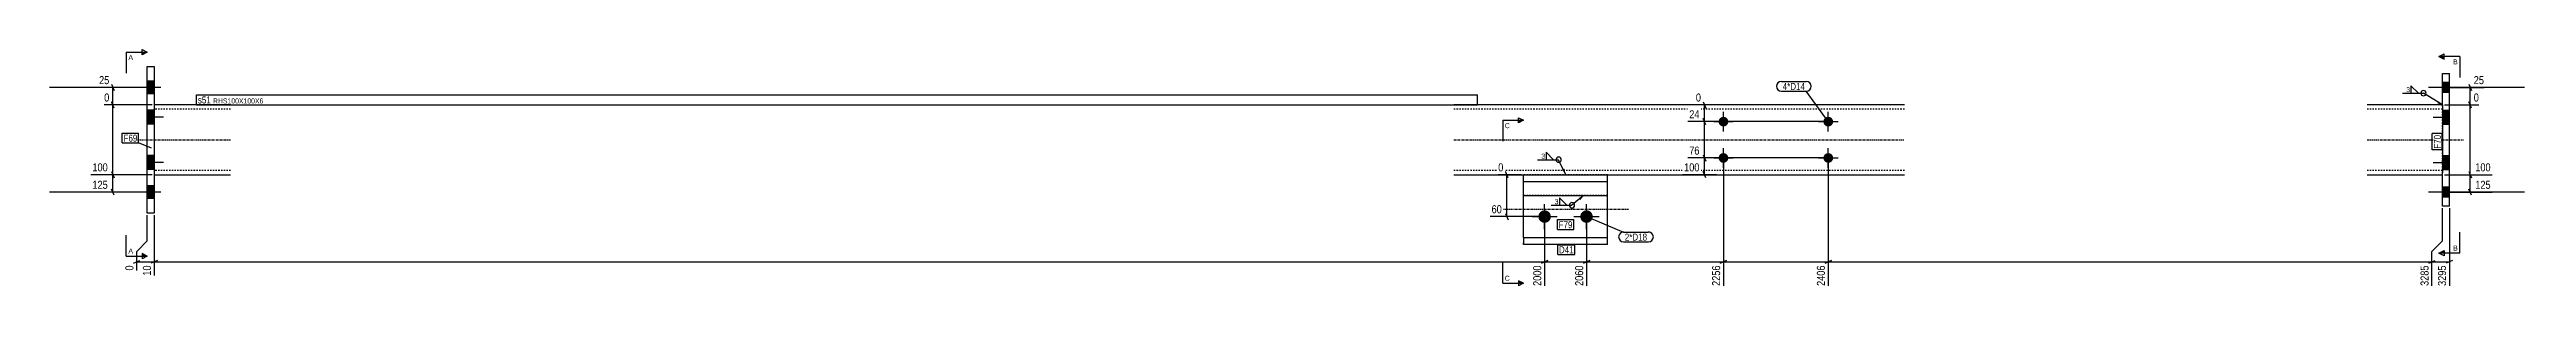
# Model space of a CAD drawing. Header units: millimetres. Extents: x -52 to 38097, y 5 to 918.
# Drawn here: x -52 to 3490, y 5 to 346 of the extents above; entities that cross this region are included whole.
import ezdxf

# ---------------------------------------------------------------- set-up
doc = ezdxf.new("R2010")
doc.units = ezdxf.units.MM
doc.linetypes.add('DXK_LINE_DOT2', pattern=[3.9198, 1.9599, -1.9599])
doc.linetypes.add('DXK_LINE_DOT3', pattern=[5.9187, 2.979, -0.9799, 0.9799, -0.9799])
for name, color, linetype in [('MÅLSÆTNING', 7, 'Continuous'), ('STÅL', 7, 'Continuous'), ('TEKST', 7, 'Continuous')]:
    doc.layers.add(name, color=color, linetype=linetype)
doc.styles.add('Arial', font='ARIAL.TTF', dxfattribs={"height": 0.2})
doc.styles.add('Arial Narrow', font='ARIALN.TTF', dxfattribs={"height": 0.2})

msp = doc.modelspace()

# ---------------------------------------------------------------- hatches: boundary and pattern name
at = {"layer": 'STÅL', "linetype": 'Continuous'}
for points in [[(87.9, 300.6), (87.9, 282.6), (97.9, 282.6), (97.9, 300.6)], [(3372.9, 298.6), (3372.9, 284.6), (3382.9, 284.6), (3382.9, 298.6)], [(3372.9, 298.6), (3372.9, 284.6), (3382.9, 284.6), (3382.9, 298.6)], [(87.9, 259.1), (87.9, 239.1), (97.9, 239.1), (97.9, 259.1)], [(2343.9, 249.6, -1), (2343.9, 235.6, -1)], [(2493.9, 249.6, -1), (2493.9, 235.6, -1)], [(3382.9, 239.1), (3382.9, 259.1), (3372.9, 259.1), (3372.9, 239.1)], [(87.9, 194.1), (87.9, 174.1), (97.9, 174.1), (97.9, 194.1)], [(2343.9, 197.6, -1), (2343.9, 183.6, -1)], [(2493.9, 197.6, -1), (2493.9, 183.6, -1)], [(3382.9, 174.1), (3382.9, 194.1), (3372.9, 194.1), (3372.9, 174.1)], [(87.9, 150.6), (87.9, 132.6), (97.9, 132.6), (97.9, 150.6)], [(3372.9, 148.6), (3372.9, 134.6), (3382.9, 134.6), (3382.9, 148.6)], [(3372.9, 148.6), (3372.9, 134.6), (3382.9, 134.6), (3382.9, 148.6)], [(2078.9, 106.6, -1), (2096.9, 106.6, -1)], [(2138.9, 106.6, -1), (2156.9, 106.6, -1)]]:
    msp.add_hatch(color=96, dxfattribs=at).paths.add_polyline_path(points)
at = {"layer": 'TEKST', "linetype": 'Continuous'}
for points in [[(3367.6, 272.1), (3372.9, 266.6), (3365.6, 268.9)], [(2116.4, 175.1), (2117.9, 167.5), (2113, 173.4)], [(2136.8, 133.2), (2143.8, 136.6), (2139.2, 130.3)]]:
    msp.add_hatch(color=3, dxfattribs=at).paths.add_polyline_path(points)

# ---------------------------------------------------------------- linework, layer by layer
at = {"layer": 'MÅLSÆTNING', "color": 7, "linetype": 'Continuous'}
for p, q in [((94.9, 291.6), (18.9, 291.6)), ((36.8, 296.1), (40.4, 287.1)), ((38.6, 266.6), (38.6, 291.6)), ((94.9, 266.6), (26.2, 266.6)), ((94.9, 266.6), (26.2, 266.6)), ((40.4, 262.1), (36.8, 271.1)), ((40.4, 262.1), (36.8, 271.1)), ((38.6, 166.6), (38.6, 266.6)), ((3375.9, 266.6), (3425.2, 266.6)), ((3414.5, 262.1), (3410.9, 271.1)), ((3412.7, 166.6), (3412.7, 266.6)), ((2490.9, 242.6), (2292.7, 242.6)), ((2318.6, 238.1), (2315, 247.1)), ((2316.8, 190.6), (2316.8, 242.6)), ((2490.9, 190.6), (2292.7, 190.6)), ((2490.9, 190.6), (2292.7, 190.6)), ((2315, 195.1), (2318.6, 186.1)), ((2315, 195.1), (2318.6, 186.1)), ((2316.8, 166.6), (2316.8, 190.6)), ((2343.9, 187.6), (2343.9, 7.3)), ((2343.9, 187.6), (2343.9, 7.3)), ((2493.9, 187.6), (2493.9, 7.3)), ((94.9, 166.6), (7.2, 166.6)), ((94.9, 166.6), (7.2, 166.6)), ((36.8, 171.1), (40.4, 162.1)), ((36.8, 171.1), (40.4, 162.1)), ((40.4, 137.1), (36.8, 146.1)), ((38.6, 141.6), (38.6, 166.6)), ((2054.9, 166.6), (2021.5, 166.6)), ((2035.7, 162.1), (2032.1, 171.1)), ((2033.9, 106.6), (2033.9, 166.6)), ((2333.9, 166.6), (2285.4, 166.6)), ((2318.6, 162.1), (2315, 171.1)), ((3375.9, 166.6), (3444.1, 166.6)), ((3375.9, 166.6), (3444.1, 166.6)), ((3410.9, 171.1), (3414.5, 162.1)), ((3410.9, 171.1), (3414.5, 162.1)), ((3414.5, 137.1), (3410.9, 146.1)), ((3412.7, 141.6), (3412.7, 166.6)), ((94.9, 141.6), (7.2, 141.6)), ((87.9, 71.7), (87.9, 108.6)), ((97.9, 108.6), (97.9, 22)), ((2084.9, 106.6), (2009.8, 106.6)), ((2032.1, 111.1), (2035.7, 102.1)), ((3372.9, 71.7), (3372.9, 118.6)), ((3372.9, 71.7), (3372.9, 118.6)), ((3375.9, 141.6), (3444.1, 141.6)), ((3382.9, 118.6), (3382.9, 7.3)), ((72.9, 56.7), (87.9, 71.7)), ((2087.9, 103.6), (2087.9, 7.3)), ((2087.9, 103.6), (2087.9, 7.3)), ((2147.9, 103.6), (2147.9, 7.3)), ((2147.9, 103.6), (2147.9, 7.3)), ((3357.9, 56.7), (3372.9, 71.7)), ((68.4, 39.9), (77.4, 43.5)), ((72.9, 29.3), (72.9, 56.7)), ((72.9, 41.7), (97.9, 41.7)), ((102.4, 43.5), (93.4, 39.9)), ((2092.4, 43.5), (2083.4, 39.9)), ((2083.4, 39.9), (2092.4, 43.5)), ((2087.9, 41.7), (2147.9, 41.7)), ((2152.4, 43.5), (2143.4, 39.9)), ((2143.4, 39.9), (2152.4, 43.5)), ((2147.9, 41.7), (2343.9, 41.7)), ((2348.4, 43.5), (2339.4, 39.9)), ((2339.4, 39.9), (2348.4, 43.5)), ((2343.9, 41.7), (2493.9, 41.7)), ((2489.4, 39.9), (2498.4, 43.5)), ((3353.4, 39.9), (3362.4, 43.5)), ((3357.9, 7.3), (3357.9, 56.7)), ((3357.9, 41.7), (3382.9, 41.7)), ((3387.4, 43.5), (3378.4, 39.9))]:
    msp.add_line(p, q, dxfattribs=at)
at = {"layer": 'STÅL', "color": 2, "linetype": 'Continuous'}
for p, q in [((87.9, 321.6), (97.9, 321.6)), ((87.9, 111.6), (87.9, 321.6)), ((97.9, 321.6), (97.9, 111.6)), ((3372.9, 264.1), (3372.9, 311.6)), ((3372.9, 311.6), (3382.9, 311.6)), ((3382.9, 121.6), (3382.9, 311.6)), ((207.2, 266.6), (97.9, 266.6)), ((2602.9, 266.6), (1957.9, 266.6)), ((3372.9, 266.6), (3265.4, 266.6)), ((3372.9, 264.1), (3372.9, 263.1)), ((3372.9, 263.1), (3372.9, 254.6)), ((3372.9, 254.6), (3372.9, 169.1)), ((97.9, 166.6), (207.2, 166.6)), ((1957.9, 166.6), (2602.9, 166.6)), ((2057.9, 136.6), (2057.9, 166.6)), ((2177.9, 156.6), (2057.9, 156.6)), ((2177.9, 136.6), (2177.9, 166.6)), ((3265.4, 166.6), (3372.9, 166.6)), ((3372.9, 121.6), (3372.9, 169.1)), ((97.9, 111.6), (87.9, 111.6)), ((2057.9, 136.6), (2057.9, 136.6)), ((2057.9, 136.6), (2177.9, 136.6)), ((2057.9, 76.6), (2057.9, 136.6)), ((2177.9, 136.6), (2177.9, 136.6)), ((2177.9, 76.6), (2177.9, 136.6)), ((3382.9, 121.6), (3372.9, 121.6)), ((2057.9, 76.6), (2057.9, 67)), ((2057.9, 76.6), (2177.9, 76.6)), ((2177.9, 66.6), (2177.9, 76.6)), ((2057.9, 66.6), (2057.9, 67)), ((2177.9, 66.6), (2057.9, 66.6))]:
    msp.add_line(p, q, dxfattribs=at)
at = {"layer": 'STÅL', "color": 96, "linetype": 'Continuous'}
for p, q in [((107.2, 291.6), (-52.1, 291.6)), ((97.9, 300.6), (87.9, 300.6)), ((3490.4, 291.6), (3352.9, 291.6)), ((3490.4, 291.6), (3352.9, 291.6)), ((3382.9, 298.6), (3372.9, 298.6)), ((3382.9, 298.6), (3372.9, 298.6)), ((3382.9, 284.6), (3372.9, 284.6)), ((3382.9, 284.6), (3372.9, 284.6)), ((97.9, 282.6), (87.9, 282.6)), ((97.9, 259.1), (87.9, 259.1)), ((110.9, 249.1), (87.9, 249.1)), ((2343.9, 228.6), (2343.9, 256.6)), ((2493.9, 228.6), (2493.9, 256.6)), ((3359.9, 249.1), (3382.9, 249.1)), ((3372.9, 259.1), (3382.9, 259.1)), ((97.9, 239.1), (87.9, 239.1)), ((2329.9, 242.6), (2357.9, 242.6)), ((2479.9, 242.6), (2507.9, 242.6)), ((3372.9, 239.1), (3382.9, 239.1)), ((97.9, 194.1), (87.9, 194.1)), ((110.9, 184.1), (87.9, 184.1)), ((2329.9, 190.6), (2357.9, 190.6)), ((2343.9, 176.6), (2343.9, 204.6)), ((2479.9, 190.6), (2507.9, 190.6)), ((2493.9, 176.6), (2493.9, 204.6)), ((3359.9, 184.1), (3382.9, 184.1)), ((3372.9, 194.1), (3382.9, 194.1)), ((97.9, 174.1), (87.9, 174.1)), ((97.9, 150.6), (87.9, 150.6)), ((3372.9, 174.1), (3382.9, 174.1)), ((3382.9, 148.6), (3372.9, 148.6)), ((3382.9, 148.6), (3372.9, 148.6)), ((107.2, 141.6), (-52.1, 141.6)), ((97.9, 132.6), (87.9, 132.6)), ((2069.9, 106.6), (2105.9, 106.6)), ((2087.9, 88.6), (2087.9, 124.6)), ((2129.9, 106.6), (2165.9, 106.6)), ((2147.9, 88.6), (2147.9, 124.6)), ((3490.4, 141.6), (3352.9, 141.6)), ((3490.4, 141.6), (3352.9, 141.6)), ((3382.9, 134.6), (3372.9, 134.6)), ((3382.9, 134.6), (3372.9, 134.6))]:
    msp.add_line(p, q, dxfattribs=at)
at = {"layer": 'STÅL', "color": 7, "linetype": 'DXK_LINE_DOT2'}
for p, q in [((97.9, 266.6), (97.9, 166.6)), ((207.2, 260.6), (97.9, 260.6)), ((2602.9, 260.6), (1957.9, 260.6)), ((3372.9, 260.6), (3265.4, 260.6)), ((3372.9, 266.6), (3372.9, 264.1)), ((3372.9, 264.1), (3372.9, 259.2)), ((3372.9, 169.1), (3372.9, 259.2)), ((207.2, 172.6), (97.9, 172.6)), ((2602.9, 172.6), (1957.9, 172.6)), ((2177.9, 166.6), (2057.9, 166.6)), ((3372.9, 172.6), (3265.4, 172.6)), ((3372.9, 167.5), (3372.9, 169.1)), ((3372.9, 166.6), (3372.9, 167.5)), ((2057.9, 76.6), (2057.9, 136.6)), ((2177.9, 136.6), (2057.9, 136.6)), ((2177.9, 76.6), (2177.9, 136.6)), ((2057.9, 76.6), (2057.9, 76.6)), ((2057.9, 76.6), (2177.9, 76.6)), ((2177.9, 76.6), (2177.9, 76.6)), ((2057.9, 67), (2057.9, 70.3))]:
    msp.add_line(p, q, dxfattribs=at)
at = {"layer": 'STÅL', "color": 7, "linetype": 'DXK_LINE_DOT3'}
for p, q in [((67.9, 216.6), (207.2, 216.6)), ((1957.9, 216.6), (2602.9, 216.6)), ((3265.4, 216.6), (3402.9, 216.6)), ((2207.9, 116.6), (2027.9, 116.6))]:
    msp.add_line(p, q, dxfattribs=at)
at = {"layer": 'TEKST', "color": 3, "linetype": 'Continuous'}
for p, q in [((3372.9, 266.6), (3345.9, 283.4)), ((2117.9, 167.5), (2108, 188.1)), ((2143.8, 136.6), (2127.1, 122.8))]:
    msp.add_line(p, q, dxfattribs=at)
for centre in [(3345.9, 283.4), (2108, 188.1), (2127.1, 122.8)]:
    msp.add_arc(centre, 3.75, 270, 90, dxfattribs=at)

# ---------------------------------------------------------------- wipeouts: each hides what was drawn before it
at = {"color": 0, "linetype": 'Continuous'}
for points in [[(67.6, 331), (67.6, 338.5), (60.9, 338.5), (60.9, 331)], [(2038.2, 14.7), (2038.2, 22.2), (2030.9, 22.2), (2030.9, 14.7)]]:
    msp.add_wipeout(points, dxfattribs=at).dxf.layer = 'TEKST'
at = {"color": 0}
for points in [[(2460.6, 288), (2460.6, 298.5), (2428.7, 298.5), (2428.7, 288)], [(3326.2, 284.3), (3326.2, 293), (3320.5, 293), (3320.5, 284.3)], [(2234.7, 72.2), (2234.7, 82.7), (2202.7, 82.7), (2202.7, 72.2)]]:
    msp.add_wipeout(points, dxfattribs=at).dxf.layer = 'TEKST'

# ---------------------------------------------------------------- next in the draw order: hatches: boundary and pattern name
at = {"layer": 'TEKST', "linetype": 'Continuous'}
msp.add_hatch(color=30, dxfattribs=at).paths.add_polyline_path([(80.4, 338.5), (80.4, 342.3), (87.9, 342.3)])

# ---------------------------------------------------------------- next in the draw order: linework, layer by layer
at = {"layer": 'TEKST', "color": 7, "linetype": 'Continuous'}
for p, q in [((57.9, 342.3), (57.9, 312.3)), ((57.9, 342.3), (87.9, 342.3)), ((2027.9, 11), (2027.9, 41))]:
    msp.add_line(p, q, dxfattribs=at)
at = {"layer": 'TEKST', "color": 30, "linetype": 'Continuous'}
for p, q in [((80.4, 338.5), (80.4, 346)), ((80.4, 346), (87.9, 342.3)), ((87.9, 342.3), (80.4, 338.5)), ((2050.4, 14.7), (2050.4, 7.2))]:
    msp.add_line(p, q, dxfattribs=at)
at = {"layer": 'TEKST', "color": 3, "linetype": 'Continuous'}
for p, q in [((3315.8, 283.4), (3345.9, 283.4)), ((3338.5, 283.4), (3327.8, 294.1)), ((3327.8, 294.1), (3327.8, 283.4)), ((3327.8, 283.4), (3338.5, 283.4))]:
    msp.add_line(p, q, dxfattribs=at)
msp.add_arc((3345.9, 283.4), 3.75, 90, 270, dxfattribs=at)

# ---------------------------------------------------------------- next in the draw order: texts
at = {"layer": 'TEKST', "color": 3, "linetype": 'Continuous', "style": 'Arial'}
for s, p in [('A', (60.9, 331)), ('C', (2030.9, 14.7))]:
    msp.add_text(s, height=7.16, dxfattribs=at).set_placement(p)
at = {"layer": 'TEKST', "color": 3, "style": 'Arial Narrow'}
msp.add_text('3', height=7.16, dxfattribs=at).set_placement((3321.1, 284.9))

# ---------------------------------------------------------------- next in the draw order: wipeouts: each hides what was drawn before it
at = {"color": 0, "linetype": 'Continuous'}
for points, layer in [([(35.9, 294), (35.9, 310.8), (16.5, 310.8), (16.5, 294)], 'MÅLSÆTNING'), ([(3427.6, 269), (3427.6, 285.8), (3415.4, 285.8), (3415.4, 269)], 'MÅLSÆTNING'), ([(2311.9, 245), (2311.9, 261.8), (2292.5, 261.8), (2292.5, 245)], 'MÅLSÆTNING'), ([(33.7, 169), (33.7, 185.8), (7, 185.8), (7, 169)], 'MÅLSÆTNING'), ([(2031.2, 169), (2031.2, 185.8), (2019.1, 185.8), (2019.1, 169)], 'MÅLSÆTNING'), ([(2311.9, 193), (2311.9, 209.8), (2292.5, 209.8), (2292.5, 193)], 'MÅLSÆTNING'), ([(3444.4, 169), (3444.4, 185.8), (3417.6, 185.8), (3417.6, 169)], 'MÅLSÆTNING'), ([(2029, 109), (2029, 125.8), (2009.6, 125.8), (2009.6, 109)], 'MÅLSÆTNING'), ([(95.5, 39), (78.7, 39), (78.7, 19.6), (95.5, 19.6)], 'MÅLSÆTNING'), ([(2145.5, 39), (2128.7, 39), (2128.7, 4.9), (2145.5, 4.9)], 'MÅLSÆTNING'), ([(2341.5, 39), (2324.7, 39), (2324.7, 4.9), (2341.5, 4.9)], 'MÅLSÆTNING'), ([(2491.5, 39), (2474.7, 39), (2474.7, 4.9), (2491.5, 4.9)], 'MÅLSÆTNING'), ([(3380.5, 39), (3363.7, 39), (3363.7, 4.9), (3380.5, 4.9)], 'MÅLSÆTNING'), ([(3394.9, 324.7), (3394.9, 332.2), (3388.3, 332.2), (3388.3, 324.7)], 'TEKST'), ([(2038.2, 233.3), (2038.2, 240.8), (2030.9, 240.8), (2030.9, 233.3)], 'TEKST')]:
    msp.add_wipeout(points, dxfattribs=at).dxf.layer = layer
at = {"color": 0}
for points in [[(2460.6, 288), (2460.6, 298.5), (2428.7, 298.5), (2428.7, 288)], [(178.8, 268.7), (178.8, 279.2), (160.3, 279.2), (160.3, 268.7)], [(73.7, 214), (73.7, 224.5), (53.9, 224.5), (53.9, 214)], [(3370.8, 223.6), (3360.3, 223.6), (3360.3, 203.8), (3370.8, 203.8)], [(2088.4, 189), (2088.4, 197.7), (2082.6, 197.7), (2082.6, 189)], [(2107.5, 123.7), (2107.5, 132.4), (2101.7, 132.4), (2101.7, 123.7)], [(2127.9, 89.9), (2127.9, 100.4), (2108, 100.4), (2108, 89.9)], [(2234.7, 72.2), (2234.7, 82.7), (2202.7, 82.7), (2202.7, 72.2)]]:
    msp.add_wipeout(points, dxfattribs=at).dxf.layer = 'TEKST'

# ---------------------------------------------------------------- next in the draw order: hatches: boundary and pattern name
at = {"layer": 'TEKST', "linetype": 'Continuous'}
for points in [[(3375.4, 336), (3375.4, 332.2), (3367.9, 336)], [(2050.4, 240.8), (2050.4, 244.5), (2057.9, 244.5)]]:
    msp.add_hatch(color=30, dxfattribs=at).paths.add_polyline_path(points)

# ---------------------------------------------------------------- next in the draw order: linework, layer by layer
at = {"layer": 'MÅLSÆTNING', "color": 7, "linetype": 'Continuous'}
for p, q in [((3375.9, 291.6), (3432.5, 291.6)), ((3410.9, 296.1), (3414.5, 287.1)), ((3412.7, 266.6), (3412.7, 291.6)), ((2337.8, 266.6), (2304.4, 266.6)), ((2315, 271.1), (2318.6, 262.1)), ((2316.8, 242.6), (2316.8, 266.6)), ((3375.9, 266.6), (3425.2, 266.6)), ((3414.5, 262.1), (3410.9, 271.1)), ((2490.9, 242.6), (2292.7, 242.6)), ((2318.6, 238.1), (2315, 247.1)), ((2493.9, 187.6), (2493.9, 7.3)), ((97.9, 108.6), (97.9, 22)), ((3357.9, 56.7), (3372.9, 71.7)), ((102.4, 43.5), (93.4, 39.9)), ((97.9, 41.7), (2087.9, 41.7)), ((2498.4, 43.5), (2489.4, 39.9)), ((2493.9, 41.7), (3357.9, 41.7)), ((3353.4, 39.9), (3362.4, 43.5)), ((3357.9, 7.3), (3357.9, 56.7))]:
    msp.add_line(p, q, dxfattribs=at)
at = {"layer": 'TEKST', "color": 30, "linetype": 'Continuous'}
for p, q in [((3367.9, 336), (3375.4, 339.7)), ((3367.9, 336), (3375.4, 332.2)), ((3375.4, 332.2), (3375.4, 339.7)), ((2050.4, 240.8), (2050.4, 248.3)), ((2050.4, 248.3), (2057.9, 244.5)), ((2057.9, 244.5), (2050.4, 240.8))]:
    msp.add_line(p, q, dxfattribs=at)
at = {"layer": 'TEKST', "color": 7, "linetype": 'Continuous'}
for p, q in [((3397.9, 336), (3367.9, 336)), ((2426.9, 300.3), (2462.4, 300.3)), ((2426.9, 286.2), (2462.4, 286.2)), ((2493.9, 242.6), (2462.4, 286.2)), ((2027.9, 244.5), (2027.9, 214.5)), ((2027.9, 244.5), (2057.9, 244.5)), ((2147.9, 106.6), (2200.9, 84.5)), ((2200.9, 84.5), (2236.5, 84.5)), ((2200.9, 70.4), (2236.5, 70.4))]:
    msp.add_line(p, q, dxfattribs=at)
at = {"layer": 'TEKST', "color": 3, "linetype": 'Continuous'}
for p, q in [((2077.9, 188.1), (2108, 188.1)), ((2100.6, 188.1), (2089.9, 198.8)), ((2089.9, 198.8), (2089.9, 188.1)), ((2089.9, 188.1), (2100.6, 188.1)), ((2097.1, 122.8), (2127.1, 122.8)), ((2119.7, 122.8), (2109, 133.5)), ((2109, 133.5), (2109, 122.8)), ((2109, 122.8), (2119.7, 122.8))]:
    msp.add_line(p, q, dxfattribs=at)
at = {"layer": 'TEKST', "color": 7, "linetype": 'Continuous'}
for centre, start, end in [((2426.9, 293.2), 90, 270), ((2462.4, 293.2), 270, 90), ((2200.9, 77.5), 90, 270), ((2236.5, 77.5), 270, 90)]:
    msp.add_arc(centre, 7.05, start, end, dxfattribs=at)
at = {"layer": 'TEKST', "color": 3, "linetype": 'Continuous'}
for centre in [(2108, 188.1), (2127.1, 122.8)]:
    msp.add_arc(centre, 3.75, 90, 270, dxfattribs=at)

# ---------------------------------------------------------------- next in the draw order: texts
at = {"layer": 'MÅLSÆTNING', "color": 3, "linetype": 'Continuous', "style": 'Arial Narrow'}
for s, height, p in [('25', 11.45, (18.9, 296.4)), ('24', 11.45, (2294.9, 247.4)), ('0', 11.5, (3417.8, 271.4)), ('0', 11.5, (2021.5, 171.4)), ('60', 11.45, (2012, 111.4))]:
    msp.add_text(s, height=height, dxfattribs=at).set_placement(p)
for s, p in [('2060', (2143.1, 7.3)), ('2256', (2339.1, 7.3)), ('2406', (2489.1, 7.3)), ('3295', (3378.1, 7.3))]:
    msp.add_text(s, height=11.45, rotation=90.0002, dxfattribs=at).set_placement(p)
at = {"layer": 'TEKST', "color": 3, "linetype": 'Continuous', "style": 'Arial'}
for s, p in [('B', (3388.3, 324.7)), ('C', (2030.9, 233.3))]:
    msp.add_text(s, height=7.16, dxfattribs=at).set_placement(p)
at = {"layer": 'TEKST', "color": 3, "style": 'Arial Narrow'}
for s, height, p in [('4*D14', 10.02, (2428.7, 288)), ('3', 7.16, (2083.2, 189.6)), ('3', 7.16, (2102.3, 124.3)), ('2*D18', 10.02, (2202.7, 72.2))]:
    msp.add_text(s, height=height, dxfattribs=at).set_placement(p)

# ---------------------------------------------------------------- next in the draw order: wipeouts: each hides what was drawn before it
at = {"color": 0, "linetype": 'Continuous'}
for points in [[(2311.9, 169), (2311.9, 185.8), (2285.2, 185.8), (2285.2, 169)], [(33.7, 144), (33.7, 160.8), (7, 160.8), (7, 144)], [(3444.4, 144), (3444.4, 160.8), (3417.6, 160.8), (3417.6, 144)], [(70.5, 39), (53.7, 39), (53.7, 26.9), (70.5, 26.9)]]:
    msp.add_wipeout(points, dxfattribs=at).dxf.layer = 'MÅLSÆTNING'
at = {"color": 0}
for points in [[(178.8, 268.7), (178.8, 279.2), (160.3, 279.2), (160.3, 268.7)], [(73.7, 214), (73.7, 224.5), (53.9, 224.5), (53.9, 214)], [(3370.8, 223.6), (3360.3, 223.6), (3360.3, 203.8), (3370.8, 203.8)], [(2127.9, 89.9), (2127.9, 100.4), (2108, 100.4), (2108, 89.9)], [(2129.5, 54), (2129.5, 64.5), (2108.4, 64.5), (2108.4, 54)]]:
    msp.add_wipeout(points, dxfattribs=at).dxf.layer = 'TEKST'

# ---------------------------------------------------------------- next in the draw order: linework, layer by layer
at = {"layer": 'TEKST', "color": 7, "linetype": 'Continuous'}
for p, q in [((158.5, 266.9), (158.5, 281)), ((52.1, 226.3), (75.5, 226.3)), ((52.1, 212.2), (52.1, 226.3)), ((75.5, 212.2), (75.5, 226.3)), ((3358.5, 202), (3358.5, 225.4)), ((3372.6, 225.4), (3358.5, 225.4)), ((3372.6, 202), (3372.6, 225.4)), ((52.1, 212.2), (75.5, 212.2)), ((94.1, 204.4), (75.5, 212.2)), ((3372.6, 202), (3358.5, 202)), ((2106.2, 102.2), (2129.7, 102.2)), ((2106.2, 88.1), (2106.2, 102.2)), ((2106.2, 88.1), (2129.7, 88.1)), ((2129.7, 88.1), (2129.7, 102.2))]:
    msp.add_line(p, q, dxfattribs=at)

# ---------------------------------------------------------------- next in the draw order: texts
at = {"layer": 'MÅLSÆTNING', "color": 3, "linetype": 'Continuous', "style": 'Arial Narrow'}
for s, p in [('100', (9.4, 171.4)), ('100', (2287.6, 171.4)), ('76', (2294.9, 195.4)), ('100', (3420, 171.4)), ('125', (9.4, 146.4)), ('125', (3420, 146.4))]:
    msp.add_text(s, height=11.45, dxfattribs=at).set_placement(p)
for s, height, p in [('0', 11.5, (68.1, 29.3)), ('10', 11.45, (93.1, 22))]:
    msp.add_text(s, height=height, rotation=90.0002, dxfattribs=at).set_placement(p)
at = {"layer": 'TEKST', "color": 3, "style": 'Arial Narrow'}
for s, p in [('F69', (53.9, 214)), ('F79', (2108, 89.9))]:
    msp.add_text(s, height=10.02, dxfattribs=at).set_placement(p)
msp.add_text('F70', height=10.02, rotation=90.0002, dxfattribs=at).set_placement((3370.8, 203.8))

# ---------------------------------------------------------------- next in the draw order: wipeouts: each hides what was drawn before it
at = {"color": 0, "linetype": 'Continuous'}
for points, layer in [([(35.9, 269), (35.9, 285.8), (23.8, 285.8), (23.8, 269)], 'MÅLSÆTNING'), ([(2314.1, 269), (2314.1, 285.8), (2302, 285.8), (2302, 269)], 'MÅLSÆTNING'), ([(3434.9, 294), (3434.9, 310.8), (3415.4, 310.8), (3415.4, 294)], 'MÅLSÆTNING'), ([(2085.5, 39), (2068.7, 39), (2068.7, 4.9), (2085.5, 4.9)], 'MÅLSÆTNING'), ([(3355.5, 39), (3338.7, 39), (3338.7, 4.9), (3355.5, 4.9)], 'MÅLSÆTNING'), ([(3394.9, 57.9), (3394.9, 65.4), (3388.3, 65.4), (3388.3, 57.9)], 'TEKST')]:
    msp.add_wipeout(points, dxfattribs=at).dxf.layer = layer
at = {"color": 0}
for points in [[(1990.1, 268.7), (1990.1, 276.2), (182, 276.2), (182, 268.7)], [(2129.5, 54), (2129.5, 64.5), (2108.4, 64.5), (2108.4, 54)]]:
    msp.add_wipeout(points, dxfattribs=at).dxf.layer = 'TEKST'

# ---------------------------------------------------------------- next in the draw order: hatches: boundary and pattern name
at = {"layer": 'TEKST', "linetype": 'Continuous'}
for points in [[(3375.4, 57.9), (3375.4, 54.2), (3367.9, 54.2)], [(2050.4, 11), (2050.4, 14.7), (2057.9, 11)]]:
    msp.add_hatch(color=30, dxfattribs=at).paths.add_polyline_path(points)

# ---------------------------------------------------------------- next in the draw order: linework, layer by layer
at = {"layer": 'TEKST', "color": 7, "linetype": 'Continuous'}
for p, q in [((3397.9, 336), (3397.9, 306)), ((3397.9, 54.2), (3397.9, 84.2)), ((2106.6, 66.3), (2131.3, 66.3)), ((2106.6, 52.2), (2106.6, 66.3)), ((2106.6, 52.2), (2131.3, 52.2)), ((2131.3, 52.2), (2131.3, 66.3)), ((3397.9, 54.2), (3367.9, 54.2)), ((2027.9, 11), (2057.9, 11))]:
    msp.add_line(p, q, dxfattribs=at)
at = {"layer": 'TEKST', "color": 30, "linetype": 'Continuous'}
for p, q in [((3367.9, 54.2), (3375.4, 57.9)), ((3375.4, 50.4), (3367.9, 54.2)), ((3375.4, 57.9), (3375.4, 50.4)), ((2057.9, 11), (2050.4, 14.7)), ((2057.9, 11), (2050.4, 7.2))]:
    msp.add_line(p, q, dxfattribs=at)

# ---------------------------------------------------------------- next in the draw order: texts
at = {"layer": 'MÅLSÆTNING', "color": 3, "linetype": 'Continuous', "style": 'Arial Narrow'}
for s, height, p in [('25', 11.45, (3417.8, 296.4)), ('0', 11.5, (26.2, 271.4)), ('0', 11.5, (2304.4, 271.4))]:
    msp.add_text(s, height=height, dxfattribs=at).set_placement(p)
for s, p in [('2000', (2083.1, 7.3)), ('3285', (3353.1, 7.3))]:
    msp.add_text(s, height=11.45, rotation=90.0002, dxfattribs=at).set_placement(p)
at = {"layer": 'TEKST', "color": 3, "style": 'Arial Narrow'}
msp.add_text('D41', height=10.02, dxfattribs=at).set_placement((2108.4, 54))
at = {"layer": 'TEKST', "color": 3, "linetype": 'Continuous', "style": 'Arial'}
msp.add_text('B', height=7.16, dxfattribs=at).set_placement((3388.3, 57.9))

# ---------------------------------------------------------------- next in the draw order: wipeouts: each hides what was drawn before it
at = {"color": 0}
msp.add_wipeout([(1990.1, 268.7), (1990.1, 276.2), (182, 276.2), (182, 268.7)], dxfattribs=at).dxf.layer = 'TEKST'
at = {"color": 0, "linetype": 'Continuous'}
msp.add_wipeout([(67.6, 53.7), (67.6, 61.2), (60.9, 61.2), (60.9, 53.7)], dxfattribs=at).dxf.layer = 'TEKST'

# ---------------------------------------------------------------- next in the draw order: hatches: boundary and pattern name
at = {"layer": 'TEKST', "linetype": 'Continuous'}
msp.add_hatch(color=30, dxfattribs=at).paths.add_polyline_path([(80.4, 49.9), (80.4, 53.7), (87.9, 49.9)])

# ---------------------------------------------------------------- next in the draw order: linework, layer by layer
at = {"layer": 'TEKST', "color": 7, "linetype": 'Continuous'}
for p, q in [((158.5, 281), (1991.9, 281)), ((158.5, 266.9), (1991.9, 266.9)), ((1991.9, 266.9), (1991.9, 281)), ((57.9, 49.9), (57.9, 79.9)), ((57.9, 49.9), (87.9, 49.9))]:
    msp.add_line(p, q, dxfattribs=at)
at = {"layer": 'TEKST', "color": 30, "linetype": 'Continuous'}
for p, q in [((87.9, 49.9), (80.4, 53.7)), ((80.4, 53.7), (80.4, 46.2)), ((87.9, 49.9), (80.4, 46.2))]:
    msp.add_line(p, q, dxfattribs=at)

# ---------------------------------------------------------------- next in the draw order: texts
at = {"layer": 'TEKST', "color": 3, "style": 'Arial Narrow'}
for s, height, p in [('s51', 10.02, (160.3, 268.7)), ('RHS100X100X6', 7.158, (182, 268.7))]:
    msp.add_text(s, height=height, dxfattribs=at).set_placement(p)
at = {"layer": 'TEKST', "color": 3, "linetype": 'Continuous', "style": 'Arial'}
msp.add_text('A', height=7.16, dxfattribs=at).set_placement((60.9, 53.7))

doc.saveas('drawing.dxf')
